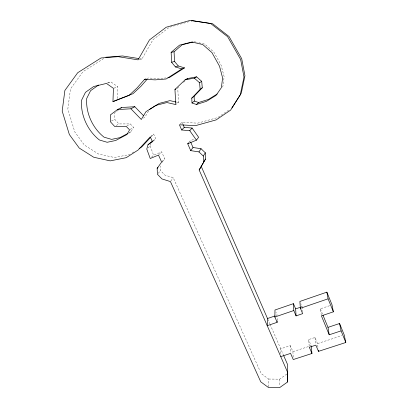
<?xml version="1.0" encoding="UTF-8"?>
<svg xmlns="http://www.w3.org/2000/svg" width="408" height="408" viewBox="0 0 408 408"><rect width="100%" height="100%" fill="white"/><g stroke="black" fill="none" stroke-linecap="round" stroke-linejoin="round"><path stroke-width="0.31" stroke-dasharray="2.04 1.53" d="M277.17 320.53L277.195 316.975M128.479 133.467L130.953 131.774L133.482 127.255L130.244 123.92L118.922 123.93L114.719 119.274L114.786 112.725L118.249 110.114M268.382 386.845L268.617 379.042L261.166 373.529L173.232 177.715L164.965 175.139L160.538 170.58L160.349 165.98M117.382 98.522L117.836 86.802L111.042 82.018L107.488 82.875M148.063 147.89L150.21 145.972L150.909 143.54M139.174 59.629L141.887 59.063L153 39.668L169.289 27.326L190.113 21.374M148.517 111.139L144.922 117.142L143.366 118.147M222.268 87.088L222.967 86.078L224.135 76.633L221.167 65.29L213.812 52.03L204.826 44.135L198.614 42.707M162.124 162.256L164.674 158.661L161.614 151.847L153.571 155.203L151.49 157.269M170.794 181.106L173.232 177.715M188.914 142.3L190.113 140.816L194.075 139.169M158.192 173.349L160.538 170.58M162.017 161.634L164.674 158.661M151.088 136.818L153.627 134.059L155.769 138.827L152.944 141.311M158.88 154.673L161.614 151.847M178.633 87.072L177.735 87.924L178.551 102.607L176.261 104.249M183.554 82.38L184.901 81.1M180.285 123.94L182.039 122.283L197.579 123.17L217.801 117.529L229.801 109.421M150.746 136.44L153.627 134.059M268.617 379.042L279.653 379.175L287.431 373.626M152.883 140.755L155.769 138.827M130.07 129.525L133.482 127.255M132.253 153.051L134.37 151.689M103.683 58.568L83.048 71.604L70.497 88.888L67.83 109.002L74.761 131.861L84.369 145.044L98.471 153.989L114.551 157.534L130.142 154.413M126.75 126.113L130.244 123.92M116.244 125.496L118.922 123.93M111.415 121.059L114.719 119.274M129.3 132.651L130.953 131.774M146.696 78.55L148.242 77.989L158.431 78.55L166.01 77.933M113.99 88.148L117.836 86.802M276.068 315.588L277.21 315.195L275.966 312.314M300.91 307.086L302.078 306.689L300.854 303.771M321.331 315.277L320.377 308.83L329.7 305.668M293.153 357.127L292.918 351.66L290.317 345.632L280.709 348.799L280.735 354.21M309.213 346.091L308.596 339.599L314.971 337.498L317.526 343.602L318.036 347.784M292.918 351.66L311.161 345.688L308.596 339.599M317.526 343.602L341.817 335.646M107.605 83.074L111.042 82.018M140.015 58.762L141.887 59.063M176.7 102.184L178.551 102.607M194.269 41.708L197.992 42.565M182.039 122.283L182.774 123.976M267.77 319.097L269.8 323.753M270.055 324.34L283.468 355.133M320.377 308.83L322.754 314.619M150.21 145.972L153.571 155.203M314.971 337.498L315.726 343.954M302.078 306.689L302.496 311.753M290.317 345.632L290.572 352.798M279.653 379.175L279.664 385.795"/><path stroke-width="0.61" d="M287.436 373.004L287.477 364.339L283.718 355.71M152.398 141.076L148.033 144.687L146.778 149.048L150.241 158.508L158.493 155.076L161.639 162.058L157.167 168.376L157.411 174.272L161.966 178.944L170.447 181.591L260.732 381.811L268.362 387.442L279.664 387.6L287.635 381.949L287.681 372.484L199.165 169.973L205.505 159.028L205.3 152.781L201.047 148.731L193.02 147.492L190.597 141.933M201.236 166.357L267.515 318.515L267.225 325.686L277.16 322.31L277.17 321.127M277.16 322.31L274.87 317.011L274.977 310.009L293.439 303.654L295.647 308.887L296.06 315.889L302.654 313.65L300.4 308.285L299.88 301.435L326.869 292.143L332.03 304.878L333.372 311.834L321.417 315.863L329.21 334.795L341.098 330.878L339.578 323.508L327.991 327.354L329.21 334.795M145.671 78.922L144.641 79.3L137.134 87.863L129.01 95.431L112.955 101.633L113.439 88.337L106.457 83.426L93.707 86.496L85.471 92.32L81.488 100.388C80.585 115.342 87.654 130.728 99.399 139.99L107.161 142.275L115.704 140.485L126.995 134.482L129.581 129.851L126.251 126.424L114.638 126.434L110.313 121.655L110.369 114.939L117.458 109.579L121.706 107.498L134.808 106.718L143.601 115.78M199.165 169.973L205.505 159.028M203.536 162.46L203.322 156.06L205.3 152.781M231.887 108.013L241.296 93.157L244.953 75.735L241.704 58.706L229.031 36.501L212.583 23.73L192.561 20.675L191.337 21.027M188.516 142.795L187.721 143.784L190.709 150.629L198.956 151.904L201.047 148.731M190.709 150.629L193.02 147.492M187.721 143.784L196.437 140.158L198.609 137.282L192.107 128.056L184.253 127.367L181.688 129.984L179.408 124.772L195.366 125.689L216.128 119.906L230.591 110.145L240.246 94.896L243.994 77.005L240.649 59.507L227.608 36.674L210.686 23.542L190.097 20.4L166.184 27.239L149.466 39.928L138.088 59.859L118.208 56.671L101.021 57.972L77.704 72.726L64.867 90.469L62.189 111.098L69.355 134.543L79.244 148.063L93.723 157.238L110.221 160.874L126.205 157.687L138.118 150.022L150.266 136.838L152.47 141.729L148.033 144.687M147.018 79.382L140.913 86.333L132.983 93.707L117.917 99.532M157.167 168.376L157.952 167.489M181.688 129.984L189.751 130.698L192.107 128.056M150.664 137.277L141.77 146.926L139.128 148.629M117.458 109.579L130.902 108.783L141.301 119.483L145.982 111.644L155.907 105.381L166.938 102.546L175.802 104.576L174.945 89.51L185.054 79.871L187.583 78.54L196.574 76.837L201.705 81.319L202.266 87.766L200.144 89.352L191.755 98.139L192.01 103.005L196.442 104.484L206.514 101.296L216.031 95.406L221.411 87.623L222.6 77.923L219.545 66.269L211.971 52.637L202.73 44.523L191.877 42.024L179.51 45.16L171.136 52.352L171.6 62.276L175.455 66.948L181.856 68.921L184.487 67.876L178.26 65.958L174.512 61.409L174.073 51.755L182.233 44.758L193.066 42.014M202.266 87.766L194.091 96.329L191.755 98.139M186.691 79.392L187.583 78.54M196.442 104.484L198.65 102.51L208.457 99.399L217.209 93.978M192.01 103.005L194.335 101.067L194.091 96.329M120.717 108.248L121.706 107.498M98.614 85.012L90.576 90.688L86.669 98.552C85.751 113.113 92.606 128.132 104.04 137.159L111.603 139.383L119.937 137.639L127.648 133.533M200.144 89.352L199.563 82.727L201.705 81.319M181.856 68.921L166.138 78.984L155.106 79.876L144.641 79.3M184.487 67.876L169.172 77.678L167.907 77.78M149.496 109.502L159.171 103.397L169.922 100.628L176.083 102.041M174.945 89.51L175.879 88.98M185.054 79.871L194.285 78.122L196.574 76.837M130.902 108.783L134.808 106.718M112.955 101.633L117.336 99.756M175.455 66.948L178.26 65.958M267.515 318.515L274.926 315.976M295.647 308.887L300.324 307.285M274.87 317.011L293.801 310.539L293.439 303.654M300.4 308.285L328.088 298.819L326.869 292.143M280.75 356.618L290.593 353.399L293.255 359.555L311.957 353.481L311.222 346.285M311.957 353.481L309.325 347.269L315.858 345.132L318.475 351.365L345.811 342.49L344.184 334.871L339.578 323.508M171.6 62.276L174.512 61.409M171.136 52.352L174.073 51.755M105.799 57.232L122.538 55.967L138.766 58.563M194.335 101.067L198.65 102.51M194.285 78.122L199.563 82.727M198.956 151.904L203.322 156.06M189.751 130.698L196.437 140.158M183.019 124.542L184.253 127.367M293.801 310.539L296.06 315.889M322.993 315.195L327.991 327.354M328.088 298.819L333.372 311.834M341.098 330.878L345.811 342.49M318.332 350.171L318.475 351.365M287.431 373.626L287.635 381.949"/></g></svg>
